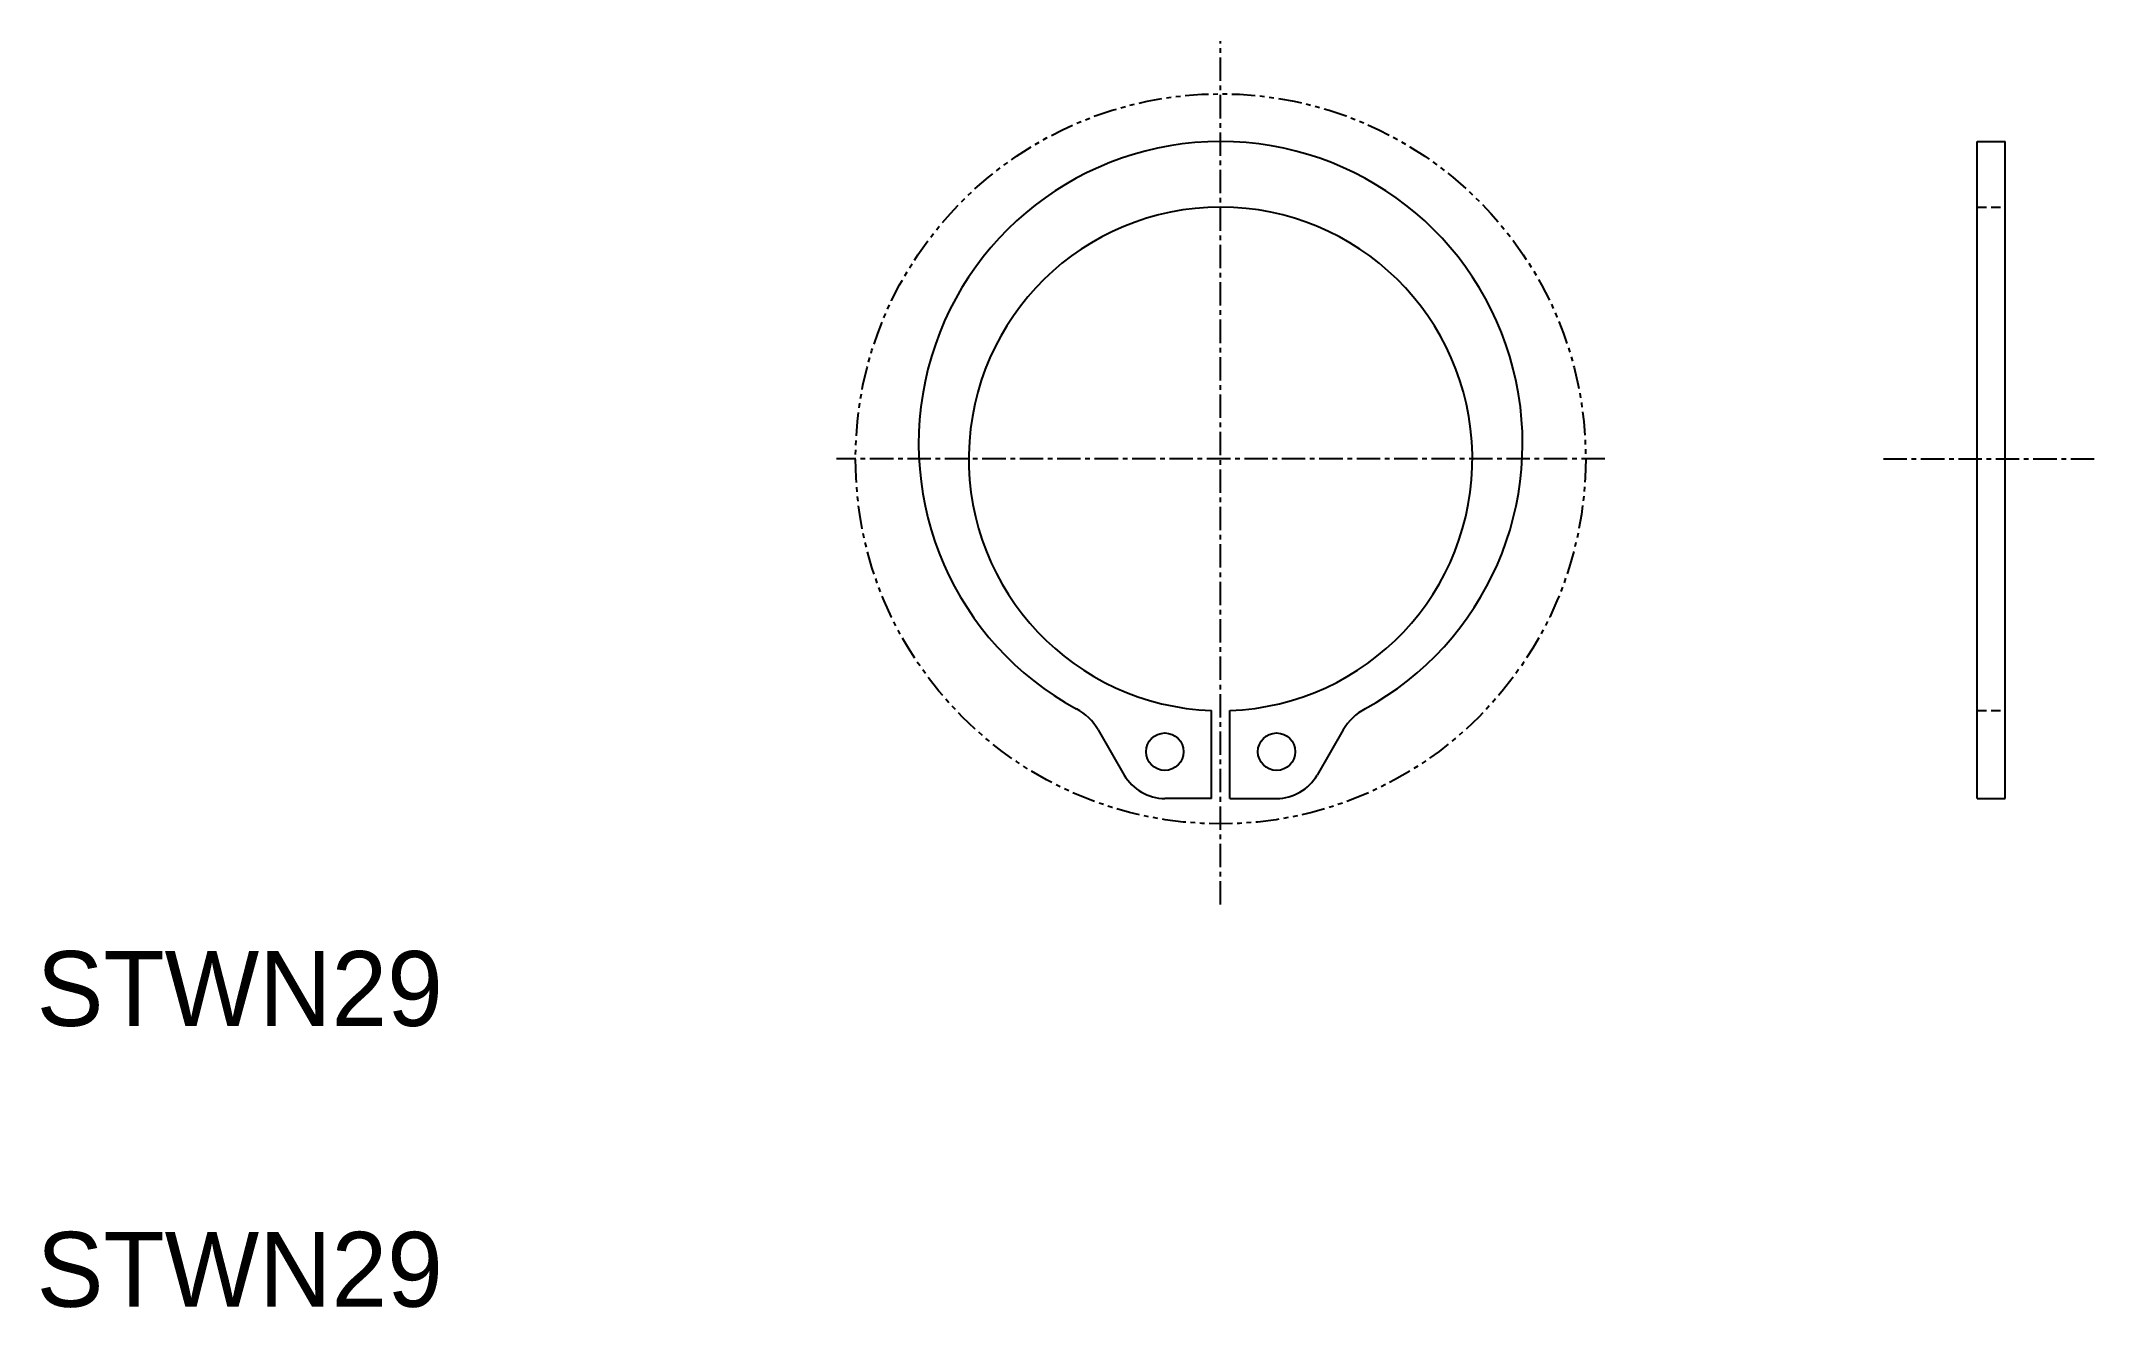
# Model space of a CAD drawing. Extents: x 170 to 279, y 91 to 158.
import ezdxf

# ---------------------------------------------------------------- set-up
doc = ezdxf.new("R2010")
doc.units = 0
for name, pattern in [('CENTER', [2, 1.25, -0.25, 0.25, -0.25]), ('DASHED', [0.75, 0.5, -0.25]), ('PHANTOM', [2.5, 1.25, -0.25, 0.25, -0.25, 0.25, -0.25])]:
    doc.linetypes.add(name, pattern=pattern)
doc.layers.get('0').update_dxf_attribs({"linetype": 'CONTINUOUS'})
doc.layers.add('CENTER', color=1, linetype='CENTER')

msp = doc.modelspace()

# ---------------------------------------------------------------- linework, layer by layer
at = {"color": 7, "linetype": 'CONTINUOUS'}
for p, q in [((272.93, 117.86), (272.93, 152.95)), ((272.93, 152.95), (274.43, 152.95)), ((274.43, 117.86), (274.43, 152.95)), ((232.04, 117.86), (232.04, 122.56)), ((233.01, 117.86), (233.01, 122.56)), ((225.98, 121.52), (227.37, 119.11)), ((239.07, 121.52), (237.67, 119.11)), ((232.04, 117.86), (229.54, 117.86)), ((233.01, 117.86), (235.51, 117.86)), ((272.93, 117.86), (274.43, 117.86))]:
    msp.add_line(p, q, dxfattribs=at)
at = {"color": 3, "linetype": 'DASHED'}
for p, q in [((272.93, 149.45), (274.43, 149.45)), ((272.93, 122.56), (274.43, 122.56))]:
    msp.add_line(p, q, dxfattribs=at)
at = {"color": 3, "linetype": 'PHANTOM'}
msp.add_circle((232.52, 136), 19.5, dxfattribs=at)
at = {"color": 7, "linetype": 'CONTINUOUS'}
for centre in [(229.54, 120.36), (235.51, 120.36)]:
    msp.add_circle(centre, 1, dxfattribs=at)
for centre, radius, start, end in [((232.52, 136.82), 16.13, 298.5545, 241.4455), ((232.52, 136), 13.45, 272.0719, 267.9281), ((223.38, 120.02), 3, 30.0037, 61.4455), ((241.67, 120.02), 3, 118.5545, 149.9963), ((229.54, 120.36), 2.5, 210.0037, 270), ((235.51, 120.36), 2.5, 270, 329.9963)]:
    msp.add_arc(centre, radius, start, end, dxfattribs=at)
at = {"layer": 'CENTER', "color": 1, "linetype": 'CENTER'}
for p, q in [((232.52, 112.19), (232.52, 158.31)), ((253.04, 136), (212, 136)), ((267.93, 136), (279.43, 136))]:
    msp.add_line(p, q, dxfattribs=at)

# ---------------------------------------------------------------- texts
at = {"color": 7, "linetype": 'CONTINUOUS'}
for p in [(169.28, 105.71), (169.28, 90.71)]:
    msp.add_text('STWN29', height=4, dxfattribs=at).set_placement(p)

doc.saveas('drawing.dxf')
